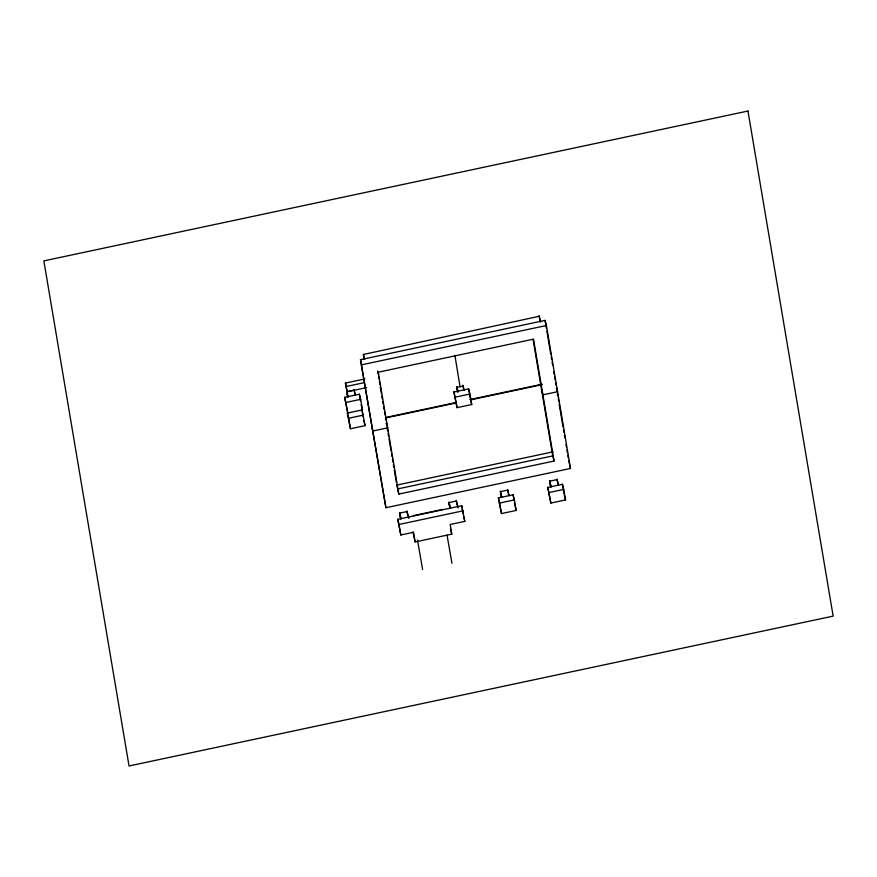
<?xml version="1.0" encoding="UTF-8"?>
<svg xmlns="http://www.w3.org/2000/svg" width="877" height="877" viewBox="0 0 877 877"><rect width="100%" height="100%" fill="white"/><g stroke="black" fill="none" stroke-linecap="round" stroke-linejoin="round"><path stroke-width="1.32" d="M347.785 397.106L346.897 391.844L354.165 390.024L355.053 395.286M360.491 359.669L545.077 320.39L546.404 325.51L570.51 468.439L385.924 507.728L360.491 359.669L385.924 507.728M361.817 364.788L546.404 325.51M366.597 387.612L347.182 391.745L346.305 388.336L345.417 383.074L364.832 378.941M345.417 383.074L346.294 386.483L364.415 382.624M344.683 397.325L347.774 412.968L344.683 397.325L359.351 394.212L360.677 399.331L362.453 409.844L347.347 413.111L350.438 428.754L365.106 425.63L362.015 409.987L363.122 416.564M346.009 402.444L360.677 399.331M453.957 392.008L468.625 388.895L469.94 394.014L471.716 404.538L457.049 407.652L453.957 392.008L457.049 407.652M347.347 413.111L348.662 418.23L363.341 415.106M455.273 397.128L469.94 394.014M385.836 417.452L456.61 402.39M469.973 399.55L542.085 384.203M385.891 417.901L456.073 402.96M470.642 399.857L542.15 384.641M397.292 484.981L553.102 451.819M397.489 488.96L552.74 455.919L554.067 461.039L398.816 494.08L397.818 490.243M413.297 515.654L442.633 509.405M415.117 541.931L413.495 532.284L400.811 534.992L397.709 519.348L461.73 505.722L464.832 521.366L450.164 524.479L451.787 534.126L415.117 541.931L412.979 531.988M498.41 497.917L513.078 494.792L514.404 499.912L516.18 510.436L501.512 513.56L498.41 497.917L501.512 513.56M547.763 487.404L562.431 484.29L563.758 489.41L565.533 499.934L550.866 503.047L547.763 487.404L550.866 503.047M397.709 519.348L399.035 524.468L463.056 510.842M499.737 503.036L514.404 499.912M549.09 492.523L563.758 489.41M539.07 315.676L540.67 321.881M556.577 387.875L557.564 391.712L542.896 394.836L541.569 389.717M569.513 464.602L570.51 468.439M564.207 494.803L565.533 499.934M556.961 479.006L558.572 485.211M549.627 480.574L551.238 486.779M549.879 483.348L550.833 487.075M515.183 506.588L516.18 510.436M507.608 489.509L509.208 495.713M500.274 491.076L501.874 497.281M500.515 493.85L501.48 497.577M470.401 399.408L471.716 404.538M462.87 385.189L464.196 390.309M456.764 386.494L458.09 391.613M456.84 388.314L457.827 392.151M463.505 516.246L464.832 521.366M456.259 500.438L458.189 507.893M448.925 502.006L450.537 508.211M448.849 503.541L450.131 508.507M450.46 529.006L451.787 534.126M406.906 510.94L408.835 518.395M363.363 354.385L364.646 359.351M399.572 512.508L401.173 518.713M399.813 515.281L400.778 519.009M371.651 425.882L372.977 431.002L387.645 427.877L386.329 422.758L386.779 425.455M361.127 404.725L362.453 409.844M363.791 420.511L365.106 425.63M354.198 390.166L355.481 395.132M346.864 391.734L348.147 396.7M347.106 394.507L347.752 396.996M447.062 535.167L451.94 563.264M417.496 540.068L422.604 569.502M545.077 320.39L546.437 328.491M546.897 331.199L550.767 354.165M551.227 356.873L551.688 359.57M552.137 362.278L552.598 364.975M553.738 371.727L554.187 374.435M554.648 377.132L555.097 379.84M555.558 382.536L556.018 385.244M556.467 387.941L556.917 390.627M557.377 393.324L557.827 396.02M558.287 398.706L558.737 401.403M559.197 404.089L563.056 426.978M563.505 429.664L563.955 432.361M564.415 435.047L564.865 437.744M566.005 444.475L566.454 447.171M566.915 449.857L567.364 452.554M567.825 455.24L568.274 457.937M568.724 460.633L569.184 463.319M540.122 321.629L539.212 316.257L363.385 354.494L364.174 359.132M562.431 484.29L563.988 493.488M554.067 461.039L533.501 339.158L378.261 372.199L398.816 494.08M558.002 484.849L557.114 479.587L549.78 481.155L550.668 486.417M533.073 339.333L552.74 455.919M513.078 494.792L513.966 500.054M514.404 502.685L514.854 505.316M508.649 495.352L507.761 490.09L500.427 491.657L501.315 496.919M468.625 388.895L469.283 392.841M469.732 395.472L470.171 398.092M463.648 389.333L463.089 386.044L456.983 387.349L457.717 391.723M454.911 355.36L460.041 386.691M461.73 505.722L463.067 513.615M457.081 504.966L456.413 501.019L449.079 502.587L449.967 507.849M407.728 515.468L407.06 511.521L399.726 513.089L400.614 518.351M377.603 371.048L378.053 373.701M378.502 376.354L378.941 379.007M379.39 381.659L379.84 384.312M380.289 386.965L381.407 393.587M381.857 396.24L382.295 398.892M382.745 401.545L383.194 404.198M383.644 406.851L384.093 409.493M384.532 412.146L384.981 414.799M385.431 417.452L385.88 420.105M387.239 428.162L387.689 430.859M388.149 433.567L388.599 436.264M389.059 438.971L391.109 451.129M391.57 453.837L392.019 456.533M392.479 459.241L392.929 461.938M393.389 464.646L393.85 467.342M394.299 470.05L396.349 482.207M396.81 484.904L397.259 487.612M399.035 524.468L400.811 534.992M359.351 394.212L360.458 400.778M346.294 386.483L347.182 391.745M348.662 418.23L350.438 428.754M747.96 111.028L43.85 260.886L129.04 765.972L833.15 616.114L747.96 111.028"/></g></svg>
